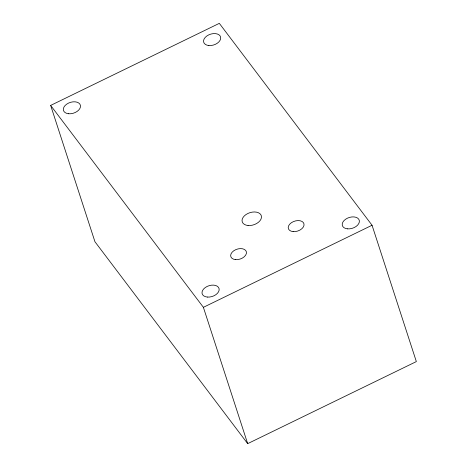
<?xml version="1.0" encoding="UTF-8"?>
<svg xmlns="http://www.w3.org/2000/svg" width="467" height="467" viewBox="0 0 467 467"><rect width="100%" height="100%" fill="white"/><g stroke="black" fill="none" stroke-linecap="round" stroke-linejoin="round"><path stroke-width="0.7" d="M50.652 105.414L219.321 23.35L372.053 225.257L416.348 361.586L247.679 443.65L94.947 241.743L50.652 105.414L203.384 307.327L247.679 443.65M203.384 307.327L372.053 225.257M207.319 297.065A8.855 5.622 -18 0 0 219.105 288.74A8.855 5.622 -18 0 0 205.322 287.503A8.855 5.622 -18 0 0 207.319 297.065M347.524 228.848A8.855 5.622 -18 0 0 359.316 220.523A8.855 5.622 -18 0 0 345.533 219.286A8.855 5.622 -18 0 0 347.524 228.848M208.86 45.532A8.855 5.622 -18 0 0 220.646 37.208A8.855 5.622 -18 0 0 206.863 35.971A8.855 5.622 -18 0 0 208.86 45.532M68.649 113.75A8.855 5.622 -18 0 0 80.435 105.425A8.855 5.622 -18 0 0 66.653 104.188A8.855 5.622 -18 0 0 68.649 113.75M293.13 231.603A8.161 5.178 -18 0 0 303.988 223.932A8.161 5.178 -18 0 0 291.291 222.788A8.161 5.178 -18 0 0 293.13 231.603M235.555 259.611A8.161 5.178 -18 0 0 246.413 251.947A8.161 5.178 -18 0 0 233.722 250.802A8.161 5.178 -18 0 0 235.555 259.611M248.065 225.503A10.023 6.363 -18 0 0 261.409 216.087A10.023 6.363 -18 0 0 245.811 214.68A10.023 6.363 -18 0 0 248.065 225.503"/></g></svg>
